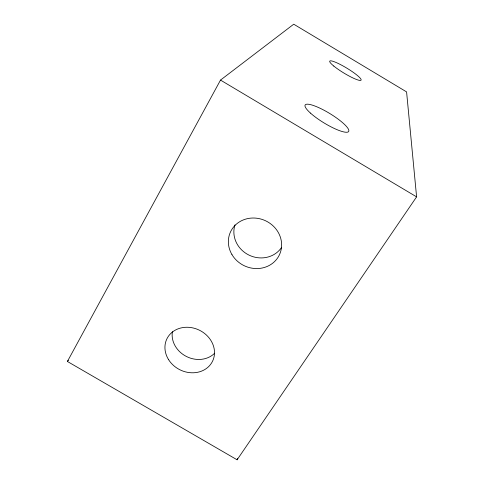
<?xml version="1.0" encoding="UTF-8"?>
<svg xmlns="http://www.w3.org/2000/svg" width="484" height="484" viewBox="0 0 484 484"><rect width="100%" height="100%" fill="white"/><g stroke="black" fill="none" stroke-linecap="round" stroke-linejoin="round"><path stroke-width="0.73" d="M237.106 459.8L416.597 196.867L406.584 91.9L293.734 24.2L220.504 80.09L67.403 361.475L237.106 459.8L237.541 458.384M67.403 361.475L68.311 360.326M220.504 80.09L416.597 196.867M214.654 353.217A24.623 21.514 26.6 0 1 186.346 356.448A24.623 21.514 26.6 0 1 172.389 331.679M281.561 247.463A26.1 24.17 25.2 0 1 249.024 255.122A26.1 24.17 25.2 0 1 234.982 224.86M168.62 359.715A25.428 22.064 26.5 0 0 211.544 363.03A25.428 22.064 26.5 0 0 188.99 327.335A25.428 22.064 26.5 0 0 168.62 359.715M310.462 113.087A25.464 5.512 31.3 0 0 347.718 132.114A25.464 5.512 31.3 0 0 322.568 109.481A25.464 5.512 31.3 0 0 310.462 113.087M333.797 66.066A18.325 2.856 31.2 0 0 360.441 80.423A18.325 2.856 31.2 0 0 342.043 65.407A18.325 2.856 31.2 0 0 333.797 66.066M231.957 254.584A27.007 24.884 25.2 0 0 278.088 257.24A27.007 24.884 25.2 0 0 254.929 218.06A27.007 24.884 25.2 0 0 231.957 254.584"/></g></svg>
